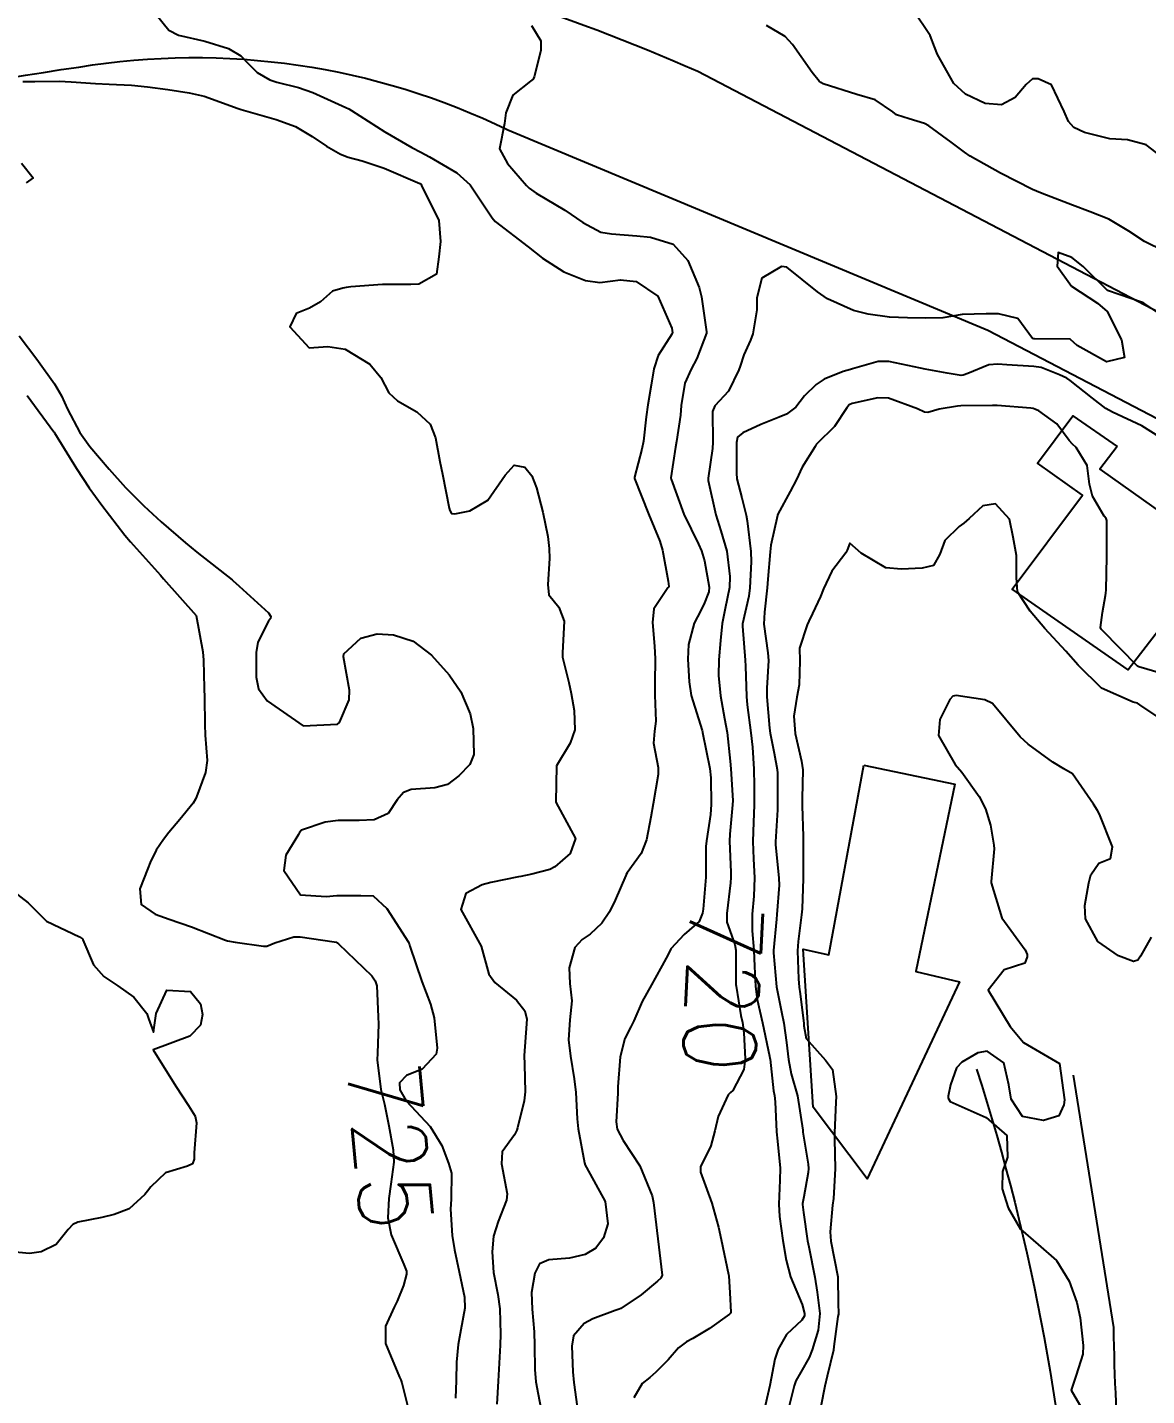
# Model space of a CAD drawing. Header units: metres. Extents: x 286371 to 293043, y 7462578 to 7466404.
# Drawn here: x 291840.9 to 291902.6, y 7462779.2 to 7462854.7 of the extents above; entities that cross this region are included whole.
import ezdxf
from ezdxf.enums import TextEntityAlignment as Align

# ---------------------------------------------------------------- set-up
doc = ezdxf.new("R2010")
doc.units = ezdxf.units.M
doc.header["$MEASUREMENT"] = 0
for name, color, linetype in [('Cotas', 45, 'Continuous'), ('Curvas de Nivel 1m', 11, 'Continuous'), ('Curvas de Nivel 5m', 15, 'Continuous'), ('Edificações', 30, 'Continuous'), ('Vias primárias', 230, 'Continuous'), ('Vias Secundárias', 230, 'Continuous')]:
    doc.layers.add(name, color=color, linetype=linetype)
doc.styles.add('Style-STANDARD', font='STANDARD.shx')

msp = doc.modelspace()

# ---------------------------------------------------------------- linework, layer by layer
at = {"layer": 'Curvas de Nivel 1m', "flags": 128}
for points, elevation in [([(291847.27, 7462856.326), (291848.668, 7462854.567), (291849.214, 7462854.296), (291850.659, 7462853.955), (291851.963, 7462853.558), (291852.648, 7462853.15), (291853.094, 7462852.688), (291853.554, 7462852.226), (291854.246, 7462851.83), (291854.626, 7462851.699), (291855.832, 7462851.4), (291856.618, 7462851.13), (291858.441, 7462850.312), (291858.605, 7462850.234), (291858.748, 7462850.142), (291860.587, 7462848.965), (291862.082, 7462848.092), (291862.57, 7462847.839), (291863.055, 7462847.589), (291864.554, 7462846.706), (291865.288, 7462846.043), (291866.517, 7462844.211), (291866.68, 7462844.022), (291868.487, 7462842.62), (291869.276, 7462841.982), (291870.463, 7462841.239), (291871.65, 7462840.752), (291872.455, 7462840.641), (291873.586, 7462840.788), (291874.456, 7462840.704), (291875.638, 7462839.887), (291876.418, 7462838.126), (291876.447, 7462837.874), (291876.441, 7462837.847), (291876.413, 7462837.802), (291875.668, 7462836.612), (291875.422, 7462835.889), (291875.27, 7462834.991), (291875.1, 7462833.893), (291875.01, 7462833.229), (291874.85, 7462831.897), (291874.767, 7462831.448), (291874.352, 7462829.904), (291874.358, 7462829.838), (291875.137, 7462827.891), (291875.758, 7462826.365), (291875.91, 7462825.879), (291876.208, 7462824.16), (291876.245, 7462823.874), (291876.236, 7462823.841), (291876.203, 7462823.793), (291875.424, 7462822.647), (291875.352, 7462821.887), (291875.462, 7462820.577), (291875.49, 7462819.884), (291875.473, 7462818.535), (291875.479, 7462817.884), (291875.527, 7462816.448), (291875.468, 7462815.884), (291875.41, 7462815.223), (291875.659, 7462813.882), (291875.664, 7462813.498), (291875.389, 7462811.887), (291875.253, 7462811.14), (291875.021, 7462809.899), (291874.729, 7462809.147), (291873.957, 7462808.078), (291873.899, 7462807.971), (291873.878, 7462807.916), (291873.299, 7462806.559), (291872.977, 7462805.929), (291872.552, 7462805.298), (291871.905, 7462804.693), (291871.467, 7462804.385), (291871.07, 7462803.957), (291870.755, 7462802.839), (291870.798, 7462801.96), (291870.897, 7462801.006), (291870.788, 7462799.96), (291870.714, 7462798.857), (291870.832, 7462797.959), (291871.032, 7462796.709), (291871.116, 7462795.954), (291871.2, 7462794.505), (291871.244, 7462793.952), (291871.593, 7462792.069), (291871.635, 7462791.946), (291871.712, 7462791.813), (291872.746, 7462789.929), (291872.896, 7462788.696), (291872.649, 7462787.93), (291872.218, 7462787.363), (291871.64, 7462787.011), (291870.778, 7462786.817), (291869.635, 7462786.726), (291869.12, 7462786.494), (291868.856, 7462785.986), (291868.676, 7462784.92), (291868.717, 7462783.988), (291868.82, 7462782.741), (291868.84, 7462781.985), (291868.859, 7462780.67), (291868.919, 7462779.984), (291869.25, 7462778.236)], 722), ([(291903.603, 7462847.459), (291902.576, 7462848.25), (291901.551, 7462848.519), (291900.58, 7462848.574), (291899.182, 7462848.928), (291898.589, 7462849.207), (291898.297, 7462849.539), (291898.055, 7462850.09), (291897.356, 7462851.553), (291896.629, 7462851.893), (291896.307, 7462851.891), (291895.955, 7462851.574), (291895.347, 7462850.85), (291894.607, 7462850.46), (291893.699, 7462850.516), (291892.615, 7462851.04), (291891.978, 7462851.634), (291891.067, 7462853.229), (291890.899, 7462853.651), (291890.666, 7462854.272), (291889.733, 7462855.669)], 722), ([(291868.676, 7462854.821), (291869.196, 7462853.986), (291869.2, 7462853.442), (291868.827, 7462851.992), (291868.765, 7462851.86), (291868.63, 7462851.751), (291867.647, 7462850.981), (291867.269, 7462850.014), (291867.188, 7462849.423), (291866.918, 7462848.019), (291867.359, 7462847.215), (291868.393, 7462845.997), (291868.542, 7462845.856), (291868.943, 7462845.583), (291870.524, 7462844.647), (291871.508, 7462843.949), (291872.497, 7462843.433), (291873.087, 7462843.333), (291874.494, 7462843.215), (291875.238, 7462843.148), (291876.487, 7462842.759), (291877.301, 7462841.862), (291877.933, 7462840.371), (291878.062, 7462839.85), (291878.327, 7462837.934), (291878.322, 7462837.846), (291877.788, 7462836.459), (291877.476, 7462835.858), (291877.14, 7462835.095), (291876.926, 7462833.866), (291876.888, 7462833.324), (291876.68, 7462831.869), (291876.622, 7462831.568), (291876.37, 7462829.873), (291876.379, 7462829.787), (291877.085, 7462827.862), (291877.886, 7462826.203), (291878.054, 7462825.847), (291878.226, 7462825.296), (291878.476, 7462823.84), (291878.455, 7462823.586), (291878.19, 7462822.885), (291877.828, 7462822.201), (291877.657, 7462821.852), (291877.341, 7462820.672), (291877.307, 7462819.857), (291877.374, 7462818.607), (291877.488, 7462817.854), (291878.085, 7462815.93), (291878.11, 7462815.844), (291878.118, 7462815.809), (291878.505, 7462813.838), (291878.563, 7462813.31), (291878.584, 7462811.836), (291878.543, 7462811.3), (291878.323, 7462809.839), (291878.302, 7462809.517), (291878.284, 7462807.839), (291878.148, 7462806.071), (291878.113, 7462805.851), (291877.917, 7462805.383), (291877.106, 7462804.666), (291876.367, 7462803.877), (291876.21, 7462803.559), (291875.88, 7462802.95), (291875.504, 7462802.256), (291875.3, 7462801.893), (291874.784, 7462800.967), (291874.327, 7462799.907), (291874.158, 7462799.58), (291873.819, 7462798.935), (291873.569, 7462797.918), (291873.444, 7462796.255), (291873.433, 7462795.92), (291873.342, 7462794.329), (291873.409, 7462793.919), (291873.735, 7462793.307), (291874.645, 7462791.9), (291875.33, 7462790.249), (291875.409, 7462789.889), (291875.654, 7462787.884), (291875.891, 7462785.88), (291875.803, 7462785.7), (291875.619, 7462785.538), (291874.721, 7462784.784), (291873.596, 7462784.027), (291873.521, 7462783.989), (291873.298, 7462783.919), (291872.062, 7462783.462), (291871.583, 7462783.198), (291870.995, 7462782.53), (291870.898, 7462781.954), (291870.957, 7462780.539), (291871.006, 7462779.952), (291871.252, 7462778.204)], 721), ([(291903.567, 7462842.379), (291902.496, 7462842.907), (291901.63, 7462843.488), (291900.514, 7462844.142), (291899.486, 7462844.553), (291898.525, 7462844.907), (291896.849, 7462845.56), (291896.536, 7462845.687), (291896.318, 7462845.788), (291894.55, 7462846.682), (291892.88, 7462847.62), (291892.567, 7462847.832), (291891.829, 7462848.382), (291890.589, 7462849.296), (291890.35, 7462849.418), (291889.516, 7462849.676), (291888.815, 7462849.908), (291888.6, 7462850.059), (291887.626, 7462850.72), (291886.614, 7462851.023), (291884.767, 7462851.617), (291884.633, 7462851.683), (291884.544, 7462851.756), (291884.163, 7462852.24), (291883.067, 7462853.778), (291882.671, 7462854.214), (291881.648, 7462854.831)], 721), ([(291840.624, 7462851.744), (291841.292, 7462851.746), (291842.625, 7462851.761), (291843.295, 7462851.713), (291844.623, 7462851.622), (291845.378, 7462851.598), (291846.622, 7462851.531), (291847.492, 7462851.451), (291848.619, 7462851.297), (291849.789, 7462851.114), (291850.614, 7462850.92), (291852.495, 7462850.246), (291852.604, 7462850.208), (291852.656, 7462850.191), (291854.595, 7462849.636), (291855.653, 7462849.256), (291856.582, 7462848.706), (291857.372, 7462848.162), (291858.148, 7462847.733), (291858.565, 7462847.572), (291859.338, 7462847.357), (291860.557, 7462846.96), (291862.511, 7462846.118), (291862.544, 7462846.101), (291862.568, 7462846.084), (291862.618, 7462846.008), (291863.573, 7462844.069), (291863.656, 7462842.907), (291863.572, 7462842.068), (291863.441, 7462841.098), (291862.461, 7462840.549), (291862.023, 7462840.529), (291860.46, 7462840.533), (291858.713, 7462840.405), (291858.457, 7462840.371), (291858.271, 7462840.343), (291857.708, 7462840.166), (291857.036, 7462839.585), (291856.44, 7462839.24), (291855.694, 7462838.937), (291855.355, 7462838.2), (291856.407, 7462837.048), (291857.448, 7462837.124), (291858.4, 7462836.966), (291859.767, 7462836.134), (291860.373, 7462835.414), (291860.807, 7462834.562), (291861.285, 7462834.11), (291862.345, 7462833.505), (291863.09, 7462832.834), (291863.376, 7462832.079), (291863.617, 7462830.762), (291863.775, 7462830.072), (291864.135, 7462828.198), (291864.164, 7462828.066), (291864.262, 7462827.905), (291864.448, 7462827.874), (291865.267, 7462828.049), (291866.273, 7462828.63), (291867.22, 7462830.011), (291867.73, 7462830.576), (291868.301, 7462830.455), (291868.696, 7462829.988), (291868.955, 7462829.314), (291869.3, 7462827.979), (291869.578, 7462826.64), (291869.657, 7462825.973), (291869.666, 7462825.416), (291869.58, 7462823.977), (291869.63, 7462823.411), (291870.186, 7462822.728), (291870.474, 7462821.96), (291870.387, 7462820.209), (291870.39, 7462819.97), (291870.73, 7462818.569), (291870.86, 7462817.963), (291871.039, 7462817.021), (291871.06, 7462815.96), (291870.805, 7462815.232), (291870.054, 7462813.974), (291870.024, 7462811.974), (291871.104, 7462809.958), (291870.804, 7462809.136), (291869.963, 7462808.405), (291869.681, 7462808.257), (291868.704, 7462807.993), (291868.084, 7462807.87), (291867.952, 7462807.848), (291866.439, 7462807.543), (291865.952, 7462807.409), (291865.059, 7462806.931), (291864.781, 7462806.052), (291865.894, 7462804.034), (291866.322, 7462802.479), (291866.658, 7462802.023), (291867.85, 7462801.046), (291868.309, 7462800.465), (291868.424, 7462799.996), (291868.305, 7462798.491), (291868.273, 7462797.997), (291868.29, 7462797.504), (291868.335, 7462795.996), (291868.273, 7462795.49), (291867.907, 7462794.002), (291867.872, 7462793.873), (291867.738, 7462793.609), (291867.061, 7462792.677), (291867.02, 7462792.015), (291867.335, 7462790.364), (291867.301, 7462790.01), (291866.844, 7462788.839), (291866.586, 7462788.02), (291866.51, 7462787.152), (291866.59, 7462786.02), (291866.816, 7462784.807), (291866.939, 7462784.014), (291866.974, 7462782.612), (291866.943, 7462782.014), (291866.871, 7462780.688), (291866.833, 7462780.015), (291866.77, 7462778.761)], 723), ([(291840.556, 7462847.231), (291841.194, 7462846.415), (291840.811, 7462846.149)], 724), ([(291840.413, 7462837.705), (291841.387, 7462836.41), (291842.374, 7462835.049), (291842.754, 7462834.389), (291843.081, 7462833.656), (291843.77, 7462832.373), (291844.323, 7462831.601), (291845.391, 7462830.348), (291846.284, 7462829.34), (291847.287, 7462828.319), (291848.251, 7462827.44), (291849.594, 7462826.284), (291850.226, 7462825.761), (291852.166, 7462824.245), (291852.204, 7462824.21), (291852.549, 7462823.889), (291854.177, 7462822.428), (291854.304, 7462822.212), (291854.28, 7462822.105), (291854.17, 7462821.961), (291853.584, 7462820.792), (291853.489, 7462820.224), (291853.483, 7462818.865), (291853.622, 7462818.222), (291854.104, 7462817.559), (291856.084, 7462816.184), (291857.968, 7462816.274), (291858.087, 7462816.364), (291858.629, 7462817.624), (291858.642, 7462818.147), (291858.308, 7462819.986), (291858.329, 7462820.152), (291859.267, 7462821.029), (291860.161, 7462821.259), (291861.07, 7462821.201), (291862.156, 7462820.859), (291863.169, 7462820.079), (291864.128, 7462818.999), (291864.788, 7462818.054), (291865.29, 7462816.853), (291865.458, 7462816.044), (291865.5, 7462814.605), (291865.271, 7462814.046), (291864.674, 7462813.426), (291864.037, 7462812.952), (291863.352, 7462812.757), (291862.033, 7462812.664), (291861.625, 7462812.505), (291861.271, 7462812.106), (291860.777, 7462811.348), (291860.007, 7462811.005), (291859.181, 7462810.963), (291858.006, 7462810.955), (291857.301, 7462810.869), (291855.998, 7462810.425), (291855.881, 7462810.301), (291855.817, 7462810.187), (291855.122, 7462809.053), (291855.022, 7462808.199), (291855.944, 7462806.856), (291857.349, 7462806.758), (291857.944, 7462806.824), (291859.255, 7462806.824), (291859.944, 7462806.8), (291860.703, 7462806.113), (291861.897, 7462804.251), (291861.945, 7462804.094), (291861.959, 7462804.028), (291862.629, 7462802.083), (291863.104, 7462800.817), (291863.306, 7462800.072), (291863.482, 7462798.397), (291863.421, 7462798.07), (291862.642, 7462797.231), (291861.786, 7462796.894), (291861.39, 7462796.49), (291861.412, 7462796.1), (291861.765, 7462795.493), (291863.082, 7462794.074), (291863.728, 7462793.027), (291864.101, 7462792.059), (291864.261, 7462791.501), (291864.25, 7462790.056), (291864.213, 7462789.52), (291864.31, 7462788.055), (291864.425, 7462787.27), (291864.683, 7462786.049), (291864.989, 7462784.658), (291865.005, 7462784.043), (291864.777, 7462782.846), (291864.634, 7462782.048), (291864.536, 7462781.063), (291864.514, 7462780.05), (291864.492, 7462779.078)], 724), ([(291904.184, 7462831.588), (291902.343, 7462832.747), (291900.728, 7462833.499), (291900.357, 7462833.699), (291899.625, 7462834.256), (291898.38, 7462835.247), (291898.203, 7462835.36), (291897.809, 7462835.546), (291896.782, 7462835.959), (291896.391, 7462836.02), (291894.894, 7462836.096), (291894.392, 7462836.146), (291893.899, 7462836.104), (291892.739, 7462835.629), (291892.487, 7462835.529), (291892.382, 7462835.523), (291891.604, 7462835.646), (291890.387, 7462835.873), (291890.132, 7462835.924), (291888.393, 7462836.279), (291887.804, 7462836.292), (291886.387, 7462835.89), (291886.265, 7462835.847), (291885.865, 7462835.732), (291884.814, 7462835.311), (291884.373, 7462835.021), (291883.734, 7462834.393), (291883.266, 7462833.771), (291882.748, 7462833.379), (291882.346, 7462833.216), (291881.323, 7462832.816), (291880.332, 7462832.36), (291880.043, 7462832.104), (291879.984, 7462831.82), (291879.983, 7462830.135), (291880.006, 7462829.819), (291880.278, 7462828.765), (291880.522, 7462827.811), (291880.572, 7462827.497), (291880.777, 7462825.806), (291880.792, 7462825.239), (291880.726, 7462823.807), (291880.663, 7462823.342), (291880.316, 7462821.812), (291880.307, 7462821.678), (291880.458, 7462819.81), (291880.472, 7462819.477), (291880.539, 7462817.808), (291880.577, 7462817.335), (291880.768, 7462815.804), (291880.861, 7462815.01), (291880.937, 7462813.801), (291880.956, 7462812.874), (291880.967, 7462811.8), (291880.926, 7462810.875), (291880.882, 7462809.801), (291880.929, 7462808.84), (291880.985, 7462807.799), (291880.945, 7462806.793), (291880.854, 7462805.8), (291880.843, 7462804.867), (291880.933, 7462803.799), (291880.979, 7462802.901), (291881.025, 7462801.801), (291881.133, 7462801.079), (291881.417, 7462799.801), (291881.807, 7462797.958), (291881.831, 7462797.82), (291881.836, 7462797.794), (291882.032, 7462796.044), (291882.077, 7462795.79), (291882.126, 7462795.432), (291882.198, 7462793.788), (291882.253, 7462793.27), (291882.399, 7462791.784), (291882.379, 7462791.109), (291882.313, 7462789.785), (291882.35, 7462789.108), (291882.534, 7462787.781), (291882.721, 7462786.695), (291882.957, 7462785.774), (291883.601, 7462784.247), (291883.738, 7462783.762), (291883.73, 7462783.624), (291883.586, 7462783.38), (291882.746, 7462782.602), (291882.281, 7462781.784), (291882.099, 7462781.233), (291881.815, 7462779.79), (291881.774, 7462779.537), (291881.503, 7462778.415)], 719), ([(291904.125, 7462818.867), (291902.17, 7462819.447), (291902.134, 7462819.466), (291902.107, 7462819.485), (291900.163, 7462821.446), (291900.107, 7462821.515), (291900.064, 7462821.617), (291900.178, 7462822.43), (291900.329, 7462823.375), (291900.353, 7462823.512), (291900.375, 7462823.689), (291900.406, 7462825.511), (291900.409, 7462827.364), (291900.409, 7462827.512), (291900.372, 7462827.618), (291900.268, 7462827.758), (291899.626, 7462828.859), (291899.463, 7462829.521), (291899.331, 7462830.545), (291898.725, 7462831.536), (291898.51, 7462831.724), (291898.33, 7462831.931), (291897.648, 7462832.852), (291896.669, 7462833.568), (291896.447, 7462833.664), (291896.356, 7462833.692), (291896.217, 7462833.716), (291894.358, 7462833.867), (291894.099, 7462833.867), (291892.357, 7462833.836), (291892.166, 7462833.828), (291891.159, 7462833.652), (291890.531, 7462833.482), (291890.351, 7462833.491), (291889.966, 7462833.67), (291888.363, 7462834.264), (291887.789, 7462834.276), (291886.358, 7462833.966), (291886.192, 7462833.891), (291886.066, 7462833.729), (291885.382, 7462832.695), (291884.413, 7462831.753), (291884.376, 7462831.701), (291884.322, 7462831.594), (291883.614, 7462830.455), (291883.291, 7462829.769), (291882.948, 7462829.111), (291882.265, 7462827.864), (291882.243, 7462827.806), (291882.242, 7462827.785), (291881.872, 7462826.158), (291881.835, 7462825.79), (291881.72, 7462824.283), (291881.677, 7462823.792), (291881.528, 7462822.451), (291881.498, 7462821.795), (291881.72, 7462820.221), (291881.751, 7462819.79), (291881.656, 7462818.256), (291881.663, 7462817.791), (291881.806, 7462816.062), (291881.843, 7462815.788), (291882.057, 7462814.668), (291882.233, 7462813.782), (291882.254, 7462813.568), (291882.248, 7462811.781), (291882.244, 7462811.548), (291882.128, 7462809.782), (291882.132, 7462809.632), (291882.326, 7462807.779), (291882.332, 7462807.395), (291882.214, 7462805.78), (291882.19, 7462805.51), (291882.019, 7462803.783), (291882.018, 7462803.656), (291882.189, 7462801.78), (291882.461, 7462800.4), (291882.586, 7462799.779), (291882.748, 7462798.705), (291882.857, 7462797.773), (291883.008, 7462796.986), (291883.347, 7462795.771), (291883.637, 7462793.875), (291883.645, 7462793.766), (291883.736, 7462793.219), (291883.945, 7462791.988), (291883.963, 7462791.761), (291883.939, 7462791.533), (291883.691, 7462790.196), (291883.623, 7462789.827), (291883.624, 7462789.765), (291883.678, 7462789.33), (291883.906, 7462787.761), (291883.966, 7462787.443), (291884.3, 7462785.754), (291884.433, 7462784.926), (291884.576, 7462783.75), (291884.498, 7462782.828), (291884.159, 7462781.755), (291883.985, 7462781.32), (291883.535, 7462780.514), (291883.251, 7462780.046), (291883.157, 7462779.77), (291882.839, 7462778.44)], 718), ([(291904.084, 7462816.095), (291902.234, 7462817.35), (291902.103, 7462817.427), (291901.858, 7462817.488), (291900.115, 7462818.264), (291898.824, 7462819.534), (291898.145, 7462820.304), (291896.988, 7462821.562), (291896.178, 7462822.505), (291895.491, 7462823.585), (291895.421, 7462824.375), (291895.421, 7462825.587), (291895.25, 7462826.588), (291895.037, 7462827.593), (291894.276, 7462828.432), (291893.572, 7462828.317), (291892.822, 7462827.626), (291892.519, 7462827.371), (291892.257, 7462827.181), (291891.481, 7462826.411), (291891.207, 7462825.65), (291890.846, 7462825.034), (291890.222, 7462824.884), (291889.08, 7462824.823), (291888.222, 7462824.897), (291886.856, 7462825.715), (291886.242, 7462826.263), (291886.089, 7462825.874), (291886.013, 7462825.728), (291885.24, 7462824.718), (291884.782, 7462823.746), (291884.622, 7462823.324), (291884.184, 7462822.387), (291883.978, 7462821.956), (291883.874, 7462821.759), (291883.458, 7462820.461), (291883.475, 7462819.764), (291883.443, 7462818.446), (291883.311, 7462817.766), (291883.144, 7462816.718), (291883.214, 7462815.767), (291883.573, 7462814.239), (291883.643, 7462813.76), (291883.605, 7462812.176), (291883.604, 7462811.761), (291883.668, 7462810.08), (291883.669, 7462809.759), (291883.665, 7462808.052), (291883.663, 7462807.759), (291883.603, 7462806.085), (291883.573, 7462805.76), (291883.378, 7462804.286), (291883.35, 7462803.763), (291883.402, 7462802.23), (291883.447, 7462801.761), (291883.5, 7462801.403), (291883.695, 7462799.757), (291883.705, 7462799.629), (291883.822, 7462798.925), (291884.888, 7462797.738), (291885.272, 7462797.211), (291885.482, 7462795.73), (291885.464, 7462795.425), (291885.387, 7462793.732), (291885.389, 7462793.381), (291885.42, 7462791.739), (291885.333, 7462790.096), (291885.288, 7462789.74), (291885.145, 7462788.259), (291885.186, 7462787.741), (291885.575, 7462785.785), (291885.581, 7462785.735), (291885.596, 7462784.318), (291885.605, 7462783.734), (291885.603, 7462783.715), (291885.582, 7462783.584), (291885.359, 7462781.936), (291885.326, 7462781.738), (291884.982, 7462780.293), (291884.849, 7462779.745), (291884.633, 7462778.622)], 717), ([(291902.859, 7462804.521), (291902.267, 7462803.479), (291902.127, 7462803.244), (291901.89, 7462803.185), (291901.045, 7462803.497), (291899.906, 7462804.283), (291899.228, 7462805.525), (291899.189, 7462806.272), (291899.419, 7462807.522), (291899.519, 7462807.963), (291899.97, 7462808.607), (291900.608, 7462808.872), (291900.726, 7462809.503), (291900.011, 7462811.315), (291899.898, 7462811.516), (291899.683, 7462811.855), (291898.51, 7462813.537), (291898.048, 7462813.819), (291897.424, 7462814.184), (291896.068, 7462815.174), (291895.632, 7462815.581), (291894.101, 7462817.411), (291893.676, 7462817.611), (291892.107, 7462817.851), (291891.918, 7462817.826), (291891.747, 7462817.64), (291891.201, 7462816.534), (291891.123, 7462815.649), (291892.05, 7462814.058), (291892.411, 7462813.629), (291893.36, 7462812.278), (291893.727, 7462811.609), (291894, 7462810.697), (291894.184, 7462809.601), (291894.189, 7462809.394), (291894.04, 7462807.603), (291894.036, 7462807.52), (291894.621, 7462805.594), (291895.898, 7462803.824), (291896.01, 7462803.573), (291896.019, 7462803.445), (291895.887, 7462803.091), (291894.756, 7462802.716), (291893.864, 7462801.604), (291895.083, 7462799.586), (291895.821, 7462798.701), (291897.804, 7462797.544), (291898.07, 7462795.54), (291898.037, 7462795.273), (291897.761, 7462794.665), (291896.91, 7462794.404), (291895.76, 7462794.624), (291895.128, 7462795.584), (291894.997, 7462796.375), (291894.721, 7462797.591), (291893.813, 7462798.224), (291893.291, 7462798.133), (291892.42, 7462797.625), (291892.11, 7462797.319), (291891.785, 7462796.37), (291891.662, 7462795.75), (291891.668, 7462795.636), (291891.771, 7462795.462), (291892.098, 7462795.301), (291893.759, 7462794.577), (291894.887, 7462793.587), (291894.926, 7462792.386), (291894.658, 7462791.59), (291894.642, 7462790.644), (291894.97, 7462789.585), (291895.657, 7462788.408), (291896.616, 7462787.56), (291897.631, 7462786.689), (291898.337, 7462785.534), (291898.762, 7462784.361), (291898.943, 7462783.524), (291899.1, 7462781.983), (291899.09, 7462781.521), (291898.713, 7462780.351), (291898.445, 7462779.531), (291899.497, 7462777.729)], 716), ([(291839.945, 7462807.165), (291840.914, 7462806.42), (291841.919, 7462805.401), (291843.749, 7462804.534), (291843.905, 7462804.427), (291843.928, 7462804.398), (291843.938, 7462804.374), (291844.51, 7462802.988), (291845.097, 7462802.356), (291845.866, 7462801.84), (291846.746, 7462801.216), (291847.461, 7462800.312), (291847.558, 7462800.028), (291847.829, 7462799.278), (291847.973, 7462800.303), (291848.563, 7462801.594), (291849.863, 7462801.522), (291850.423, 7462800.837), (291850.536, 7462800.264), (291850.425, 7462799.672), (291849.826, 7462799.052), (291847.814, 7462798.314), (291849.058, 7462796.295), (291849.758, 7462795.233), (291850.127, 7462794.654), (291850.206, 7462794.275), (291850.072, 7462792.63), (291850.064, 7462792.279), (291849.971, 7462792.019), (291849.708, 7462791.883), (291848.492, 7462791.512), (291847.69, 7462790.743), (291847.505, 7462790.499), (291847.347, 7462790.32), (291846.477, 7462789.528), (291845.667, 7462789.213), (291844.97, 7462789.049), (291843.66, 7462788.798), (291843.377, 7462788.66), (291843.123, 7462788.382), (291842.467, 7462787.567), (291841.635, 7462787.157), (291840.987, 7462787.061), (291839.635, 7462787.198)], 726)]:
    msp.add_lwpolyline(points, dxfattribs=dict(at, elevation=elevation))
at = {"layer": 'Curvas de Nivel 5m', "flags": 128}
for points, elevation in [([(291904.425, 7462838.186), (291902.507, 7462839.474), (291902.445, 7462839.513), (291902.38, 7462839.541), (291900.454, 7462840.197), (291899.098, 7462841.525), (291898.481, 7462842.02), (291897.721, 7462842.31), (291897.675, 7462841.546), (291898.458, 7462840.44), (291899.896, 7462839.513), (291900.437, 7462839.055), (291901.218, 7462837.492), (291901.376, 7462836.513), (291900.396, 7462836.273), (291898.775, 7462837.162), (291898.414, 7462837.504), (291898.396, 7462837.517), (291896.414, 7462837.534), (291896.386, 7462837.537), (291896.313, 7462837.566), (291895.509, 7462838.662), (291894.434, 7462838.914), (291893.751, 7462838.925), (291892.433, 7462838.884), (291891.374, 7462838.706), (291890.429, 7462838.677), (291889.412, 7462838.697), (291888.43, 7462838.735), (291887.252, 7462838.892), (291886.435, 7462839.103), (291885.01, 7462839.746), (291884.45, 7462840.124), (291882.764, 7462841.485), (291882.47, 7462841.531), (291881.378, 7462840.883), (291881.104, 7462839.805), (291881.102, 7462839.136), (291880.892, 7462837.807), (291880.75, 7462837.469), (291880.397, 7462836.647), (291880.183, 7462836.022), (291880.112, 7462835.819), (291879.545, 7462834.648), (291878.788, 7462833.838), (291878.665, 7462833.524), (291878.677, 7462831.839), (291878.668, 7462831.49), (291878.421, 7462829.843), (291878.419, 7462829.715), (291878.843, 7462827.836), (291879.129, 7462826.953), (291879.457, 7462825.826), (291879.618, 7462824.418), (291879.593, 7462823.824), (291879.353, 7462822.66), (291879.188, 7462821.829), (291879.102, 7462820.889), (291879.005, 7462819.832), (291878.995, 7462818.967), (291879.106, 7462817.83), (291879.33, 7462816.592), (291879.464, 7462815.824), (291879.631, 7462814.242), (291879.664, 7462813.82), (291879.773, 7462812.063), (291879.767, 7462811.818), (291879.61, 7462810.199), (291879.594, 7462809.82), (291879.673, 7462808.104), (291879.677, 7462807.819), (291879.654, 7462807.525), (291879.446, 7462805.824), (291879.444, 7462805.351), (291879.899, 7462804.126), (291879.949, 7462803.814), (291879.955, 7462801.913), (291879.963, 7462801.822), (291880.23, 7462800.207), (291880.309, 7462799.817), (291880.389, 7462799.252), (291880.454, 7462797.815), (291880.385, 7462797.226), (291879.778, 7462796.067), (291879.656, 7462795.946), (291879.53, 7462795.828), (291878.974, 7462794.618), (291878.795, 7462793.839), (291878.564, 7462793.009), (291877.993, 7462791.85), (291878.005, 7462791.555), (291878.625, 7462789.84), (291878.985, 7462788.514), (291879.134, 7462787.832), (291879.543, 7462785.908), (291879.553, 7462785.826), (291879.61, 7462784.896), (291879.665, 7462783.823), (291879.646, 7462783.771), (291879.593, 7462783.722), (291878.499, 7462782.922), (291877.572, 7462782.383), (291877.229, 7462782.199), (291876.787, 7462781.866), (291876.223, 7462781.202), (291875.543, 7462780.511), (291875.201, 7462780.227), (291874.776, 7462779.896), (291874.324, 7462779.096)], 720), ([(291840.858, 7462834.417), (291842.334, 7462832.413), (291842.347, 7462832.394), (291842.375, 7462832.353), (291843.586, 7462830.375), (291844.283, 7462829.32), (291844.976, 7462828.354), (291846.24, 7462826.707), (291846.556, 7462826.33), (291848.207, 7462824.501), (291848.385, 7462824.302), (291850.174, 7462822.274), (291850.557, 7462820.268), (291850.594, 7462819.811), (291850.616, 7462818.267), (291850.65, 7462817.722), (291850.659, 7462816.266), (291850.672, 7462815.669), (291850.784, 7462814.263), (291850.7, 7462813.609), (291850.207, 7462812.272), (291850.151, 7462812.143), (291850.019, 7462811.916), (291849.283, 7462811.007), (291848.681, 7462810.294), (291848.375, 7462809.912), (291847.979, 7462809.314), (291847.641, 7462808.637), (291847.515, 7462808.311), (291847.068, 7462807.197), (291847.149, 7462806.316), (291847.926, 7462805.799), (291848.695, 7462805.52), (291849.916, 7462805.091), (291851.797, 7462804.355), (291851.905, 7462804.32), (291852.327, 7462804.238), (291853.901, 7462804.021), (291854.079, 7462804.034), (291854.522, 7462804.205), (291855.564, 7462804.535), (291855.909, 7462804.533), (291857.796, 7462804.265), (291857.905, 7462804.243), (291858.036, 7462804.152), (291859.869, 7462802.382), (291860.063, 7462802.121), (291860.152, 7462801.828), (291860.222, 7462800.119), (291860.23, 7462799.717), (291860.175, 7462798.119), (291860.157, 7462797.76), (291860.368, 7462796.116), (291860.561, 7462795.314), (291860.8, 7462794.109), (291861.04, 7462792.789), (291861.084, 7462792.104), (291860.918, 7462790.884), (291860.806, 7462790.108), (291860.745, 7462789.031), (291860.943, 7462788.105), (291861.63, 7462786.468), (291861.782, 7462786.092), (291861.788, 7462785.925), (291861.612, 7462785.297), (291861.265, 7462784.433), (291861.097, 7462784.102), (291860.629, 7462783.058), (291860.623, 7462782.109), (291861.395, 7462780.237), (291861.463, 7462780.096), (291861.485, 7462780.047), (291861.531, 7462779.922), (291861.985, 7462778.087)], 725)]:
    msp.add_lwpolyline(points, dxfattribs=dict(at, elevation=elevation))
at = {"layer": 'Edificações'}
for points in [[(291900.976, 7462831.606), (291900.03, 7462830.342), (291906.545, 7462825.706), (291901.585, 7462819.275), (291895.184, 7462823.73), (291899.061, 7462828.911), (291896.585, 7462830.682), (291898.538, 7462833.286)], [(291887.011, 7462814.008), (291892.03, 7462812.958), (291889.868, 7462802.624), (291892.285, 7462802.066), (291887.193, 7462791.19), (291884.208, 7462795.14), (291883.66, 7462803.855), (291885.074, 7462803.554)]]:
    msp.add_lwpolyline(points, close=True, dxfattribs=at)
at = {"layer": 'Vias primárias'}
msp.add_lwpolyline([(291634.129, 7462914.124, -0.027787), (291646.69, 7462900.704), (291657.412, 7462884.714), (291663.075, 7462875.501), (291673.9, 7462858.039, -0.030824), (291691.561, 7462825.188, 0.014474), (291704.238, 7462799.641), (291714.799, 7462778.041, 0.495246), (291724.788, 7462776.054, 0.027767), (291748.78, 7462797.613), (291773.828, 7462827.048, -0.152865), (291808.019, 7462851.067, -0.046016), (291832.157, 7462858.548, -0.136921), (291854.97, 7462859.735, -0.049016), (291877.853, 7462852.311), (291939.755, 7462819.929), (291979.716, 7462801.328)], format="xyb", dxfattribs=at)
at = {"layer": 'Vias primárias', "elevation": 732.731}
msp.add_lwpolyline([(291743.754, 7462781.113, 0.013958), (291760.173, 7462798.941), (291777.751, 7462821.44, -0.154071), (291812.87, 7462845.561, -0.038761), (291843.71, 7462852.537, -0.155329), (291867.372, 7462849.069), (291893.844, 7462838.018), (291995.944, 7462784.736), (292017.446, 7462774.963, -0.753588), (292017.88, 7462756.081, 0.077792), (291994, 7462740.392, 0.027633), (291986.657, 7462733.82, -0.121597), (291976.337, 7462727.559, -0.148727), (291965.504, 7462728.195, -0.001586), (291956.357, 7462731.292)], format="xyb", dxfattribs=at)
at = {"layer": 'Vias Secundárias'}
msp.add_lwpolyline([(291893.222, 7462797.241, -0.064625), (291898.749, 7462767.279, -0.207831), (291897.99, 7462755.495), (291888.861, 7462737.708), (291879.926, 7462725.326), (291870.891, 7462710.812, -0.052904), (291868.448, 7462707.024, -0.414356), (291867.269, 7462706.898), (291862.947, 7462710.386), (291850.859, 7462720.476, 0.086213), (291780.964, 7462758.675, -0.047042), (291743.754, 7462781.113)], format="xyb", dxfattribs=at)
at = {"layer": 'Vias Secundárias', "elevation": 716.778}
msp.add_lwpolyline([(291881.374, 7462695.604), (291871.834, 7462702.248, -0.360193), (291870.853, 7462705.889, -0.057957), (291881.904, 7462724.16), (291885.896, 7462729.861), (291890.097, 7462735.643), (291898.773, 7462750.431, 0.167175), (291902.025, 7462766.529, -0.028551), (291900.79, 7462782.978), (291898.567, 7462796.902)], format="xyb", dxfattribs=at)

# ---------------------------------------------------------------- texts
at = {"layer": 'Cotas', "style": 'Style-STANDARD'}
for s, rotation, p in [('720', 267.08815, (291879.218, 7462801.703, 720)), ('725', 275.00715, (291860.879, 7462793.016, 725))]:
    msp.add_text(s, height=4, rotation=rotation, dxfattribs=at).set_placement(p, align=Align.MIDDLE_CENTER)

doc.saveas('drawing.dxf')
